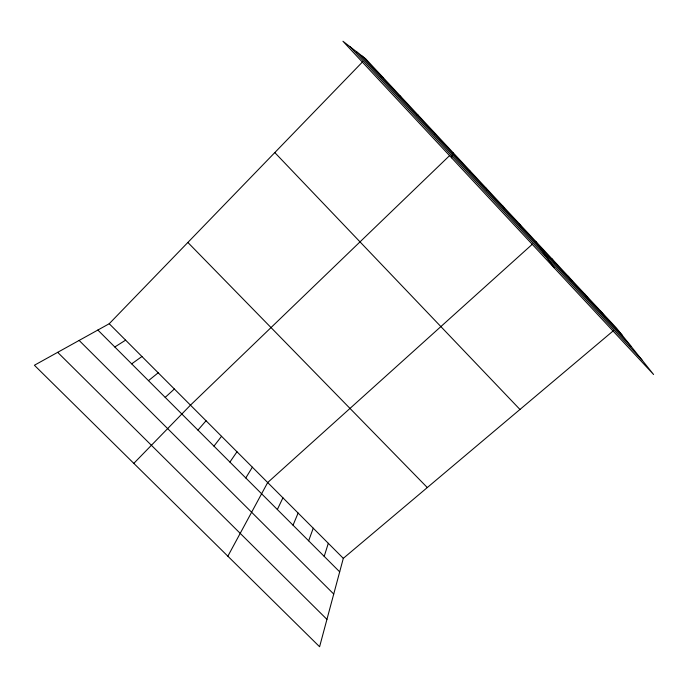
<?xml version="1.0" encoding="UTF-8"?>
<svg xmlns="http://www.w3.org/2000/svg" width="688" height="688" viewBox="0 0 688 688"><rect width="100%" height="100%" fill="white"/><g stroke="black" fill="none" stroke-linecap="round" stroke-linejoin="round"><path stroke-width="1.03" d="M451.603 157.819L452.876 152.435M613.318 330.782L343.312 558.338L319.593 646.746L34.4 365.251L109.229 323.73L362.722 61.705M324.203 556.368L328.305 543.305M308.645 540.82L313.246 528.203M293.036 525.202L298.119 513.042M277.35 509.524L282.931 497.82M227.857 556.196L267.684 482.537L532.503 244.085M245.788 477.962L252.367 467.186M229.904 462.078L236.99 451.775M213.951 446.134L221.553 436.304M197.938 430.112L206.047 420.764M133.816 463.368L190.473 405.155L449.823 155.385M165.197 397.38L174.365 389.012M148.479 380.653L158.188 372.801M131.675 363.857L141.943 356.513M114.81 346.984L125.62 340.156M434.773 134.014L435.59 133.876M416.773 114.69L418.218 115.223M398.679 95.262L400.76 96.483M380.498 75.749L383.225 77.649M57.68 352.333L326.938 619.372M79.129 340.431L333.732 594.045M97.859 330.042L339.683 571.848M109.229 323.73L343.312 558.338M187.858 242.451L427.3 487.551M274.804 152.581L519.965 409.463M350.106 46.784L641.93 359.91M362.223 56.124L622.064 335.065M356.616 51.806L631.283 346.589M600.469 310.899L605.483 317.263M584.37 293.613L588.825 299.383M568.193 276.249L572.089 281.418M551.948 258.8L555.276 263.366M535.625 241.282L554.029 267.692M519.225 223.677L521.401 227.006M502.756 205.987L504.347 208.696M486.21 188.22L487.207 190.301M469.577 170.375L469.99 171.811M365.595 58.729L342.942 41.254L653.6 374.504L616.5 328.107L365.595 58.729"/></g></svg>
